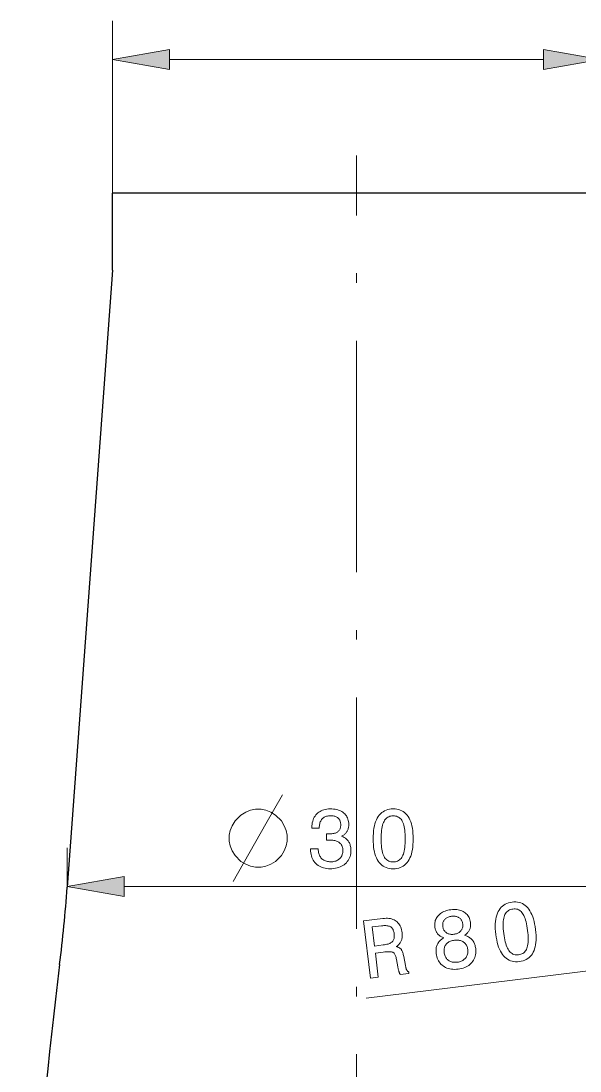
# Model space of a CAD drawing. Extents: x 0 to 297, y 0 to 420.
# Drawn here: x 128.2 to 157.2, y 284.3 to 338.8 of the extents above; entities that cross this region are included whole.
import ezdxf

# ---------------------------------------------------------------- set-up
doc = ezdxf.new("R2010")
doc.units = 0
doc.linetypes.add('DASHDOT', pattern=[18.5, 12, -3, 0.5, -3])

msp = doc.modelspace()

# ---------------------------------------------------------------- linework, layer by layer
at = {"color": 7, "lineweight": 13, "ltscale": 0.223165}
msp.add_line((132.95, 329.858), (132.95, 338.785), dxfattribs=at)
at = {"color": 7, "lineweight": 13, "ltscale": 0.484779}
msp.add_line((135.905, 336.785), (155.296, 336.785), dxfattribs=at)
at = {"color": 7, "linetype": 'DASHDOT', "lineweight": 13}
msp.add_line((145.6, 162.199), (145.6, 331.816), dxfattribs=at)
at = {"color": 7, "lineweight": 30, "ltscale": 0.1}
msp.add_line((132.95, 325.858), (132.95, 329.858), dxfattribs=at)
at = {"color": 7, "lineweight": 30}
for p, q in [((158.25, 329.858), (132.95, 329.858)), ((132.95, 325.858), (130.6, 293.858))]:
    msp.add_line(p, q, dxfattribs=at)
at = {"color": 7, "lineweight": 13, "ltscale": 0.051085}
msp.add_line((130.6, 293.858), (130.6, 295.901), dxfattribs=at)
at = {"color": 7, "lineweight": 13}
msp.add_line((133.555, 293.901), (157.646, 293.901), dxfattribs=at)
at = {"color": 7, "lineweight": 13, "ltscale": 0.301139}
msp.add_line((158.053, 289.576), (146.098, 288.103), dxfattribs=at)
at = {"color": 7, "lineweight": 13}
for points in [[(135.905, 337.306), (132.95, 336.785), (135.905, 336.264)], [(155.296, 336.264), (158.25, 336.785), (155.296, 337.306)], [(140.654, 297.901), (140.354, 297.901), (140.104, 297.851), (139.854, 297.751), (139.604, 297.601), (139.304, 297.301), (139.154, 297.051), (139.054, 296.801), (139.004, 296.551), (139.004, 296.251), (139.054, 296.001), (139.154, 295.751), (139.304, 295.501), (139.604, 295.201), (139.854, 295.051), (140.104, 294.951), (140.354, 294.901), (140.654, 294.901), (140.904, 294.951), (141.154, 295.051), (141.404, 295.201), (141.704, 295.501), (141.854, 295.751), (141.954, 296.001), (142.004, 296.251), (142.004, 296.551), (141.954, 296.801), (141.854, 297.051), (141.704, 297.301), (141.404, 297.601), (141.154, 297.751), (140.904, 297.851)], [(143.215, 295.842), (143.613, 295.842), (143.616, 295.78), (143.622, 295.721), (143.632, 295.665), (143.644, 295.611), (143.66, 295.561), (143.679, 295.513), (143.701, 295.469), (143.727, 295.427), (143.755, 295.388), (143.787, 295.352), (143.822, 295.318), (143.86, 295.289), (143.9, 295.263), (143.943, 295.24), (143.988, 295.221), (144.037, 295.205), (144.088, 295.193), (144.141, 295.185), (144.198, 295.179), (144.256, 295.178), (144.314, 295.179), (144.37, 295.184), (144.422, 295.192), (144.473, 295.203), (144.52, 295.217), (144.566, 295.235), (144.608, 295.255), (144.648, 295.279), (144.686, 295.306), (144.721, 295.336), (144.754, 295.369), (144.782, 295.404), (144.808, 295.441), (144.83, 295.481), (144.849, 295.523), (144.864, 295.568), (144.876, 295.615), (144.884, 295.664), (144.889, 295.716), (144.891, 295.77), (144.889, 295.819), (144.884, 295.866), (144.876, 295.911), (144.864, 295.953), (144.849, 295.993), (144.831, 296.031), (144.809, 296.067), (144.784, 296.101), (144.755, 296.132), (144.723, 296.161), (144.689, 296.188), (144.651, 296.212), (144.611, 296.233), (144.568, 296.251), (144.522, 296.266), (144.473, 296.279), (144.422, 296.289), (144.368, 296.296), (144.312, 296.3), (144.252, 296.301), (144.244, 296.301), (144.235, 296.301), (144.227, 296.301), (144.218, 296.301), (144.209, 296.301), (144.2, 296.301), (144.191, 296.3), (144.182, 296.3), (144.173, 296.3), (144.164, 296.299), (144.154, 296.299), (144.144, 296.298), (144.133, 296.298), (144.122, 296.297), (144.11, 296.297), (144.097, 296.296), (144.084, 296.295), (144.071, 296.294), (144.056, 296.294), (144.041, 296.293), (144.041, 296.632), (144.051, 296.632), (144.06, 296.631), (144.069, 296.631), (144.078, 296.631), (144.087, 296.63), (144.096, 296.63), (144.104, 296.63), (144.113, 296.63), (144.122, 296.629), (144.13, 296.629), (144.138, 296.629), (144.147, 296.629), (144.155, 296.629), (144.163, 296.628), (144.171, 296.628), (144.178, 296.628), (144.186, 296.628), (144.193, 296.628), (144.201, 296.628), (144.208, 296.628), (144.265, 296.629), (144.318, 296.633), (144.369, 296.638), (144.417, 296.646), (144.461, 296.657), (144.503, 296.669), (144.541, 296.684), (144.577, 296.702), (144.61, 296.721), (144.639, 296.743), (144.666, 296.767), (144.69, 296.794), (144.711, 296.823), (144.729, 296.854), (144.744, 296.888), (144.757, 296.924), (144.767, 296.963), (144.774, 297.004), (144.778, 297.048), (144.779, 297.094), (144.778, 297.138), (144.774, 297.181), (144.767, 297.221), (144.758, 297.259), (144.745, 297.295), (144.73, 297.329), (144.713, 297.361), (144.692, 297.391), (144.669, 297.418), (144.643, 297.444), (144.615, 297.467), (144.584, 297.488), (144.551, 297.506), (144.516, 297.522), (144.478, 297.536), (144.437, 297.547), (144.395, 297.555), (144.35, 297.561), (144.302, 297.565), (144.252, 297.566), (144.196, 297.565), (144.143, 297.56), (144.093, 297.552), (144.045, 297.54), (144, 297.526), (143.958, 297.508), (143.919, 297.487), (143.882, 297.462), (143.848, 297.435), (143.817, 297.404), (143.789, 297.37), (143.763, 297.333), (143.741, 297.293), (143.722, 297.25), (143.705, 297.204), (143.692, 297.154), (143.682, 297.102), (143.674, 297.047), (143.67, 296.989), (143.668, 296.927), (143.285, 296.927), (143.285, 296.957), (143.287, 297.043), (143.295, 297.126), (143.308, 297.205), (143.326, 297.281), (143.349, 297.353), (143.377, 297.421), (143.41, 297.486), (143.449, 297.547), (143.492, 297.605), (143.541, 297.659), (143.594, 297.709), (143.65, 297.753), (143.71, 297.792), (143.774, 297.826), (143.841, 297.855), (143.912, 297.879), (143.987, 297.897), (144.065, 297.91), (144.146, 297.918), (144.231, 297.92), (144.321, 297.918), (144.407, 297.912), (144.488, 297.901), (144.566, 297.886), (144.639, 297.867), (144.708, 297.844), (144.773, 297.816), (144.834, 297.784), (144.891, 297.748), (144.944, 297.707), (144.992, 297.663), (145.035, 297.616), (145.073, 297.565), (145.106, 297.51), (145.134, 297.452), (145.156, 297.391), (145.174, 297.327), (145.187, 297.259), (145.194, 297.188), (145.197, 297.113), (145.196, 297.07), (145.193, 297.029), (145.188, 296.988), (145.181, 296.949), (145.173, 296.912), (145.162, 296.875), (145.15, 296.84), (145.135, 296.806), (145.119, 296.773), (145.101, 296.742), (145.081, 296.712), (145.059, 296.683), (145.035, 296.656), (145.009, 296.631), (144.982, 296.606), (144.953, 296.584), (144.922, 296.563), (144.889, 296.543), (144.854, 296.525), (144.817, 296.508), (144.865, 296.489), (144.91, 296.469), (144.952, 296.446), (144.993, 296.421), (145.03, 296.395), (145.066, 296.366), (145.099, 296.335), (145.13, 296.303), (145.159, 296.268), (145.185, 296.232), (145.209, 296.193), (145.23, 296.153), (145.249, 296.111), (145.265, 296.068), (145.279, 296.022), (145.291, 295.975), (145.299, 295.927), (145.306, 295.876), (145.309, 295.824), (145.311, 295.77), (145.308, 295.685), (145.299, 295.604), (145.284, 295.526), (145.263, 295.452), (145.237, 295.381), (145.204, 295.313), (145.166, 295.249), (145.122, 295.188), (145.072, 295.13), (145.015, 295.076), (144.954, 295.027), (144.89, 294.982), (144.821, 294.943), (144.748, 294.909), (144.672, 294.88), (144.591, 294.857), (144.507, 294.839), (144.419, 294.825), (144.327, 294.818), (144.231, 294.815), (144.14, 294.818), (144.053, 294.826), (143.97, 294.839), (143.89, 294.859), (143.814, 294.883), (143.742, 294.913), (143.674, 294.948), (143.609, 294.989), (143.548, 295.035), (143.491, 295.087), (143.439, 295.143), (143.392, 295.203), (143.35, 295.266), (143.314, 295.334), (143.284, 295.404), (143.259, 295.479), (143.24, 295.557), (143.226, 295.638), (143.218, 295.723), (143.215, 295.812)], [(146.462, 296.365), (146.464, 296.513), (146.472, 296.654), (146.486, 296.788), (146.504, 296.915), (146.528, 297.035), (146.557, 297.147), (146.592, 297.252), (146.632, 297.349), (146.677, 297.44), (146.727, 297.523), (146.783, 297.599), (146.843, 297.666), (146.909, 297.726), (146.979, 297.777), (147.054, 297.821), (147.133, 297.857), (147.218, 297.885), (147.308, 297.905), (147.402, 297.916), (147.501, 297.92), (147.601, 297.916), (147.696, 297.905), (147.786, 297.885), (147.871, 297.857), (147.951, 297.822), (148.026, 297.778), (148.096, 297.727), (148.161, 297.668), (148.221, 297.601), (148.276, 297.526), (148.326, 297.444), (148.37, 297.354), (148.41, 297.256), (148.444, 297.151), (148.473, 297.039), (148.496, 296.919), (148.515, 296.791), (148.528, 296.657), (148.536, 296.514), (148.538, 296.365), (148.536, 296.215), (148.528, 296.073), (148.515, 295.939), (148.496, 295.812), (148.473, 295.693), (148.444, 295.581), (148.41, 295.476), (148.37, 295.379), (148.326, 295.289), (148.276, 295.207), (148.221, 295.133), (148.161, 295.066), (148.096, 295.007), (148.026, 294.956), (147.951, 294.913), (147.871, 294.878), (147.786, 294.85), (147.696, 294.831), (147.601, 294.819), (147.501, 294.815), (147.402, 294.819), (147.308, 294.831), (147.218, 294.85), (147.133, 294.878), (147.054, 294.914), (146.979, 294.957), (146.909, 295.008), (146.843, 295.067), (146.783, 295.134), (146.727, 295.209), (146.677, 295.292), (146.632, 295.382), (146.592, 295.479), (146.557, 295.583), (146.528, 295.695), (146.504, 295.814), (146.486, 295.941), (146.472, 296.075), (146.464, 296.216)], [(146.875, 296.365), (146.876, 296.244), (146.881, 296.13), (146.889, 296.023), (146.899, 295.922), (146.913, 295.828), (146.93, 295.74), (146.949, 295.659), (146.972, 295.585), (146.998, 295.518), (147.027, 295.457), (147.059, 295.402), (147.094, 295.353), (147.133, 295.31), (147.175, 295.273), (147.221, 295.241), (147.27, 295.215), (147.323, 295.195), (147.379, 295.181), (147.438, 295.172), (147.501, 295.169), (147.564, 295.172), (147.624, 295.181), (147.68, 295.195), (147.733, 295.215), (147.782, 295.24), (147.827, 295.272), (147.869, 295.309), (147.908, 295.351), (147.943, 295.4), (147.974, 295.454), (148.003, 295.514), (148.028, 295.581), (148.05, 295.655), (148.069, 295.736), (148.086, 295.824), (148.099, 295.918), (148.11, 296.02), (148.117, 296.128), (148.121, 296.243), (148.123, 296.365), (148.121, 296.487), (148.117, 296.602), (148.11, 296.711), (148.099, 296.812), (148.086, 296.907), (148.069, 296.995), (148.05, 297.076), (148.028, 297.15), (148.003, 297.217), (147.974, 297.277), (147.943, 297.331), (147.908, 297.38), (147.869, 297.423), (147.827, 297.46), (147.782, 297.491), (147.733, 297.516), (147.68, 297.536), (147.624, 297.551), (147.564, 297.559), (147.501, 297.562), (147.438, 297.559), (147.379, 297.551), (147.323, 297.536), (147.27, 297.516), (147.221, 297.49), (147.175, 297.458), (147.133, 297.421), (147.094, 297.378), (147.059, 297.329), (147.027, 297.274), (146.998, 297.213), (146.972, 297.146), (146.949, 297.072), (146.93, 296.991), (146.913, 296.903), (146.899, 296.809), (146.889, 296.708), (146.881, 296.6), (146.876, 296.486)], [(133.555, 294.422), (130.6, 293.901), (133.555, 293.38)], [(152.823, 291.413), (152.808, 291.561), (152.798, 291.702), (152.795, 291.837), (152.798, 291.965), (152.807, 292.086), (152.822, 292.201), (152.844, 292.31), (152.871, 292.412), (152.905, 292.507), (152.945, 292.595), (152.991, 292.677), (153.043, 292.752), (153.1, 292.819), (153.163, 292.879), (153.232, 292.931), (153.307, 292.976), (153.388, 293.014), (153.474, 293.045), (153.566, 293.068), (153.664, 293.084), (153.764, 293.093), (153.86, 293.093), (153.952, 293.084), (154.039, 293.067), (154.123, 293.042), (154.203, 293.008), (154.278, 292.965), (154.35, 292.915), (154.418, 292.856), (154.482, 292.788), (154.541, 292.712), (154.596, 292.628), (154.647, 292.536), (154.694, 292.436), (154.737, 292.328), (154.775, 292.212), (154.809, 292.088), (154.838, 291.956), (154.863, 291.815), (154.884, 291.667), (154.9, 291.519), (154.909, 291.377), (154.913, 291.242), (154.91, 291.114), (154.901, 290.992), (154.886, 290.877), (154.865, 290.769), (154.838, 290.668), (154.805, 290.574), (154.765, 290.486), (154.72, 290.406), (154.668, 290.332), (154.611, 290.266), (154.548, 290.207), (154.479, 290.155), (154.404, 290.11), (154.323, 290.072), (154.236, 290.042), (154.143, 290.018), (154.044, 290.002), (153.945, 289.994), (153.85, 289.994), (153.759, 290.003), (153.671, 290.02), (153.588, 290.045), (153.508, 290.079), (153.432, 290.122), (153.36, 290.172), (153.292, 290.232), (153.228, 290.299), (153.168, 290.375), (153.112, 290.458), (153.061, 290.55), (153.014, 290.65), (152.971, 290.757), (152.933, 290.872), (152.899, 290.996), (152.869, 291.127), (152.844, 291.266)], [(150.13, 291.234), (150.09, 291.248), (150.051, 291.264), (150.014, 291.281), (149.979, 291.299), (149.945, 291.319), (149.914, 291.341), (149.884, 291.364), (149.856, 291.389), (149.83, 291.415), (149.805, 291.443), (149.783, 291.472), (149.762, 291.503), (149.743, 291.536), (149.726, 291.57), (149.71, 291.606), (149.697, 291.644), (149.685, 291.684), (149.675, 291.725), (149.666, 291.767), (149.66, 291.812), (149.654, 291.879), (149.654, 291.944), (149.659, 292.008), (149.67, 292.069), (149.686, 292.129), (149.708, 292.186), (149.734, 292.242), (149.767, 292.296), (149.805, 292.348), (149.848, 292.398), (149.896, 292.445), (149.947, 292.488), (150.002, 292.527), (150.061, 292.563), (150.124, 292.594), (150.19, 292.622), (150.259, 292.646), (150.333, 292.665), (150.41, 292.681), (150.49, 292.693), (150.572, 292.701), (150.651, 292.705), (150.727, 292.703), (150.8, 292.697), (150.871, 292.686), (150.939, 292.671), (151.005, 292.651), (151.068, 292.626), (151.128, 292.596), (151.185, 292.562), (151.239, 292.524), (151.288, 292.483), (151.332, 292.439), (151.371, 292.391), (151.406, 292.341), (151.436, 292.287), (151.461, 292.23), (151.481, 292.169), (151.497, 292.106), (151.508, 292.039), (151.512, 291.994), (151.515, 291.95), (151.515, 291.908), (151.513, 291.867), (151.509, 291.827), (151.503, 291.788), (151.495, 291.75), (151.485, 291.714), (151.473, 291.678), (151.459, 291.644), (151.442, 291.612), (151.423, 291.58), (151.402, 291.549), (151.379, 291.52), (151.354, 291.491), (151.326, 291.464), (151.296, 291.438), (151.264, 291.413), (151.23, 291.388), (151.193, 291.365), (151.244, 291.352), (151.292, 291.336), (151.337, 291.318), (151.381, 291.298), (151.423, 291.275), (151.462, 291.25), (151.499, 291.223), (151.534, 291.194), (151.567, 291.162), (151.598, 291.128), (151.626, 291.092), (151.652, 291.054), (151.676, 291.014), (151.698, 290.972), (151.717, 290.928), (151.734, 290.882), (151.749, 290.834), (151.761, 290.784), (151.772, 290.731), (151.779, 290.677), (151.787, 290.593), (151.789, 290.511), (151.784, 290.432), (151.774, 290.356), (151.758, 290.283), (151.735, 290.213), (151.707, 290.145), (151.673, 290.08), (151.633, 290.018), (151.587, 289.959), (151.535, 289.903), (151.479, 289.852), (151.419, 289.806), (151.354, 289.764), (151.284, 289.727), (151.211, 289.695), (151.132, 289.667), (151.049, 289.644), (150.962, 289.625), (150.87, 289.611), (150.777, 289.603), (150.688, 289.599), (150.602, 289.602), (150.519, 289.61), (150.44, 289.623), (150.364, 289.642), (150.291, 289.667), (150.221, 289.697), (150.155, 289.733), (150.091, 289.775), (150.033, 289.821), (149.979, 289.871), (149.93, 289.926), (149.886, 289.985), (149.848, 290.048), (149.814, 290.115), (149.786, 290.186), (149.762, 290.262), (149.744, 290.341), (149.731, 290.425), (149.726, 290.479), (149.723, 290.532), (149.723, 290.584), (149.725, 290.635), (149.731, 290.683), (149.739, 290.731), (149.75, 290.777), (149.763, 290.822), (149.779, 290.865), (149.798, 290.907), (149.82, 290.947), (149.844, 290.986), (149.87, 291.023), (149.9, 291.058), (149.932, 291.092), (149.966, 291.124), (150.003, 291.154), (150.043, 291.182), (150.085, 291.209)], [(153.233, 291.464), (153.249, 291.344), (153.268, 291.232), (153.289, 291.126), (153.311, 291.027), (153.337, 290.936), (153.364, 290.851), (153.393, 290.773), (153.425, 290.702), (153.459, 290.638), (153.495, 290.581), (153.533, 290.531), (153.575, 290.487), (153.618, 290.449), (153.665, 290.417), (153.714, 290.391), (153.766, 290.371), (153.821, 290.358), (153.878, 290.35), (153.938, 290.349), (154.001, 290.354), (154.063, 290.364), (154.121, 290.38), (154.175, 290.401), (154.225, 290.427), (154.271, 290.459), (154.312, 290.495), (154.349, 290.537), (154.382, 290.584), (154.411, 290.637), (154.436, 290.694), (154.456, 290.758), (154.473, 290.827), (154.486, 290.903), (154.496, 290.986), (154.501, 291.075), (154.503, 291.17), (154.501, 291.272), (154.495, 291.381), (154.485, 291.495), (154.472, 291.616), (154.456, 291.737), (154.437, 291.851), (154.416, 291.958), (154.394, 292.058), (154.369, 292.15), (154.342, 292.235), (154.313, 292.313), (154.282, 292.384), (154.248, 292.448), (154.213, 292.504), (154.175, 292.554), (154.134, 292.598), (154.091, 292.635), (154.045, 292.667), (153.996, 292.692), (153.944, 292.712), (153.889, 292.725), (153.832, 292.732), (153.771, 292.734), (153.708, 292.729), (153.646, 292.718), (153.588, 292.702), (153.535, 292.681), (153.485, 292.655), (153.439, 292.623), (153.398, 292.586), (153.36, 292.544), (153.327, 292.496), (153.298, 292.443), (153.273, 292.385), (153.251, 292.321), (153.234, 292.251), (153.221, 292.174), (153.211, 292.092), (153.205, 292.003), (153.203, 291.907), (153.205, 291.806), (153.21, 291.698), (153.22, 291.584)], [(146.333, 289.14), (145.967, 292.113), (146.96, 292.235), (147.046, 292.244), (147.129, 292.247), (147.208, 292.246), (147.283, 292.24), (147.354, 292.229), (147.422, 292.213), (147.486, 292.192), (147.547, 292.167), (147.603, 292.136), (147.657, 292.101), (147.706, 292.061), (147.751, 292.017), (147.792, 291.968), (147.829, 291.914), (147.862, 291.857), (147.891, 291.794), (147.915, 291.727), (147.936, 291.655), (147.952, 291.579), (147.965, 291.499), (147.969, 291.45), (147.972, 291.403), (147.973, 291.358), (147.971, 291.313), (147.968, 291.27), (147.962, 291.228), (147.954, 291.187), (147.943, 291.147), (147.931, 291.109), (147.916, 291.072), (147.899, 291.036), (147.881, 291.002), (147.86, 290.969), (147.837, 290.938), (147.811, 290.907), (147.784, 290.879), (147.755, 290.851), (147.723, 290.825), (147.69, 290.8), (147.654, 290.777), (147.687, 290.77), (147.719, 290.762), (147.748, 290.752), (147.776, 290.741), (147.802, 290.729), (147.827, 290.715), (147.85, 290.7), (147.871, 290.683), (147.89, 290.665), (147.908, 290.645), (147.925, 290.623), (147.941, 290.598), (147.956, 290.569), (147.971, 290.537), (147.985, 290.501), (147.998, 290.462), (148.011, 290.419), (148.023, 290.373), (148.035, 290.323), (148.046, 290.27), (148.137, 289.791), (148.143, 289.761), (148.149, 289.732), (148.155, 289.705), (148.162, 289.68), (148.169, 289.657), (148.175, 289.635), (148.183, 289.615), (148.19, 289.597), (148.197, 289.58), (148.205, 289.566), (148.213, 289.552), (148.221, 289.539), (148.23, 289.527), (148.24, 289.516), (148.25, 289.506), (148.261, 289.496), (148.273, 289.488), (148.285, 289.48), (148.297, 289.472), (148.311, 289.466), (148.321, 289.384), (147.871, 289.329), (147.864, 289.338), (147.857, 289.349), (147.85, 289.36), (147.843, 289.373), (147.837, 289.386), (147.83, 289.4), (147.824, 289.416), (147.817, 289.432), (147.811, 289.449), (147.805, 289.467), (147.799, 289.487), (147.793, 289.508), (147.786, 289.53), (147.78, 289.553), (147.774, 289.578), (147.768, 289.605), (147.762, 289.632), (147.756, 289.661), (147.75, 289.692), (147.744, 289.723), (147.675, 290.106), (147.664, 290.161), (147.652, 290.213), (147.638, 290.26), (147.623, 290.303), (147.607, 290.341), (147.59, 290.375), (147.572, 290.405), (147.552, 290.431), (147.531, 290.453), (147.509, 290.47), (147.484, 290.484), (147.452, 290.495), (147.414, 290.504), (147.371, 290.51), (147.321, 290.514), (147.266, 290.515), (147.204, 290.513), (147.137, 290.51), (147.063, 290.503), (146.984, 290.494), (146.576, 290.444), (146.73, 289.189)], [(150.072, 291.828), (150.079, 291.787), (150.088, 291.747), (150.1, 291.709), (150.114, 291.674), (150.131, 291.64), (150.151, 291.609), (150.173, 291.579), (150.198, 291.552), (150.226, 291.526), (150.256, 291.503), (150.288, 291.482), (150.322, 291.463), (150.357, 291.448), (150.394, 291.435), (150.432, 291.426), (150.472, 291.419), (150.514, 291.415), (150.557, 291.413), (150.601, 291.415), (150.647, 291.419), (150.693, 291.426), (150.737, 291.436), (150.779, 291.447), (150.819, 291.461), (150.856, 291.478), (150.891, 291.497), (150.924, 291.518), (150.954, 291.541), (150.983, 291.567), (151.009, 291.595), (151.032, 291.626), (151.053, 291.657), (151.07, 291.69), (151.085, 291.724), (151.096, 291.759), (151.105, 291.796), (151.11, 291.834), (151.112, 291.873), (151.112, 291.914), (151.108, 291.956), (151.101, 291.998), (151.092, 292.037), (151.081, 292.074), (151.067, 292.109), (151.05, 292.142), (151.031, 292.173), (151.009, 292.202), (150.985, 292.228), (150.958, 292.253), (150.928, 292.275), (150.897, 292.295), (150.864, 292.312), (150.828, 292.326), (150.792, 292.337), (150.753, 292.346), (150.712, 292.353), (150.67, 292.356), (150.626, 292.357), (150.58, 292.355), (150.533, 292.35), (150.486, 292.343), (150.441, 292.334), (150.399, 292.323), (150.359, 292.309), (150.321, 292.293), (150.286, 292.275), (150.253, 292.255), (150.223, 292.233), (150.195, 292.208), (150.169, 292.181), (150.146, 292.153), (150.126, 292.123), (150.109, 292.091), (150.094, 292.058), (150.083, 292.023), (150.075, 291.987), (150.07, 291.95), (150.068, 291.911), (150.068, 291.87)], [(146.894, 291.858), (146.409, 291.798), (146.531, 290.808), (146.989, 290.865), (147.057, 290.874), (147.12, 290.885), (147.178, 290.898), (147.233, 290.913), (147.282, 290.93), (147.327, 290.948), (147.368, 290.968), (147.404, 290.99), (147.435, 291.014), (147.462, 291.04), (147.486, 291.067), (147.506, 291.098), (147.523, 291.131), (147.536, 291.167), (147.547, 291.206), (147.555, 291.247), (147.559, 291.291), (147.56, 291.338), (147.558, 291.387), (147.553, 291.44), (147.546, 291.491), (147.536, 291.538), (147.523, 291.583), (147.509, 291.624), (147.492, 291.662), (147.472, 291.696), (147.45, 291.727), (147.426, 291.755), (147.4, 291.779), (147.371, 291.801), (147.339, 291.819), (147.304, 291.834), (147.265, 291.846), (147.223, 291.856), (147.177, 291.863), (147.127, 291.868), (147.074, 291.869), (147.018, 291.868), (146.958, 291.864)], [(150.142, 290.484), (150.15, 290.431), (150.162, 290.381), (150.176, 290.333), (150.193, 290.288), (150.213, 290.246), (150.236, 290.206), (150.263, 290.169), (150.292, 290.135), (150.324, 290.103), (150.359, 290.074), (150.397, 290.048), (150.437, 290.026), (150.479, 290.007), (150.522, 289.992), (150.568, 289.98), (150.615, 289.971), (150.665, 289.966), (150.717, 289.964), (150.77, 289.966), (150.826, 289.971), (150.881, 289.98), (150.934, 289.991), (150.984, 290.005), (151.031, 290.022), (151.075, 290.042), (151.117, 290.065), (151.155, 290.09), (151.191, 290.119), (151.225, 290.15), (151.255, 290.185), (151.282, 290.221), (151.306, 290.26), (151.326, 290.3), (151.342, 290.342), (151.355, 290.386), (151.365, 290.432), (151.37, 290.48), (151.373, 290.53), (151.371, 290.581), (151.366, 290.635), (151.359, 290.684), (151.348, 290.731), (151.334, 290.775), (151.317, 290.817), (151.298, 290.856), (151.275, 290.893), (151.249, 290.928), (151.22, 290.959), (151.188, 290.989), (151.154, 291.015), (151.116, 291.039), (151.077, 291.06), (151.035, 291.077), (150.992, 291.091), (150.946, 291.102), (150.898, 291.11), (150.848, 291.114), (150.796, 291.115), (150.742, 291.113), (150.686, 291.107), (150.63, 291.099), (150.577, 291.088), (150.527, 291.074), (150.48, 291.058), (150.436, 291.039), (150.394, 291.018), (150.356, 290.993), (150.32, 290.966), (150.286, 290.937), (150.256, 290.905), (150.229, 290.87), (150.205, 290.834), (150.185, 290.796), (150.168, 290.757), (150.155, 290.716), (150.145, 290.673), (150.139, 290.628), (150.137, 290.582), (150.138, 290.534)]]:
    msp.add_lwpolyline(points, close=True, dxfattribs=at)
msp.add_lwpolyline([(139.204, 294.151), (140.904, 297.151), (141.754, 298.651)], dxfattribs=at)
at = {"color": 7, "lineweight": 30}
for centre, radius, start, end in [((50.812, 299.718), 80.003, 352.91586, 355.79983), ((394.309, 257.029), 266.136, 172.91581, 179.17566)]:
    msp.add_arc(centre, radius, start, end, dxfattribs=at)
at = {"color": 7, "lineweight": 13}
for points in [[(135.905, 337.306), (132.95, 336.785), (135.905, 337.306), (135.905, 336.264)], [(155.296, 336.264), (158.25, 336.785), (155.296, 336.264), (155.296, 337.306)], [(133.555, 294.422), (130.6, 293.901), (133.555, 294.422), (133.555, 293.38)]]:
    msp.add_solid(points, dxfattribs=at)

doc.saveas('drawing.dxf')
